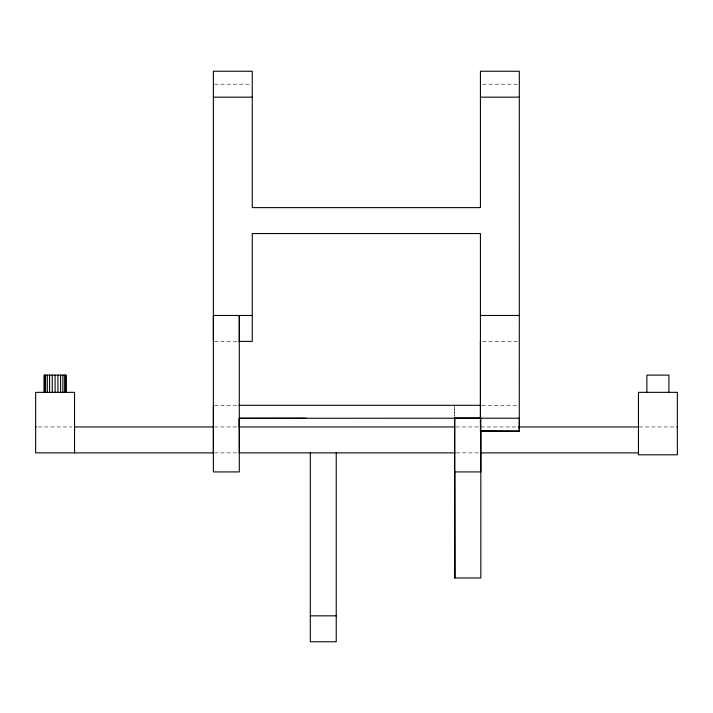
<?xml version="1.0" encoding="UTF-8"?>
<svg xmlns="http://www.w3.org/2000/svg" width="713" height="713" viewBox="0 0 713 713"><rect width="100%" height="100%" fill="white"/><g stroke="black" fill="none" stroke-linecap="round" stroke-linejoin="round"><path stroke-width="0.53" stroke-dasharray="3.56 2.67" d="M454.698 415.946L454.68 406.401L454.671 416.134M214.488 84.205L251.154 84.205M482.648 84.205L518.208 84.205M214.453 341.402L238.222 341.402M482.648 341.402L518.208 341.402M214.453 405.314L238.213 405.314M481.926 405.314L518.208 405.314M38.252 426.953L71.933 426.953M214.453 426.953L238.044 426.953M456.044 426.953L518.333 426.953M639.124 426.953L674.748 426.953M214.453 452.88L238.213 452.88M456.231 452.88L479.733 452.88"/><path stroke-width="1.07" d="M454.671 417.987L454.68 577.967L480.829 577.967L480.829 417.987L454.671 417.987L454.671 577.753M480.428 417.987L480.428 341.402M454.894 577.967L454.671 471.917L480.829 471.917L480.794 431.107L519.287 431.329L519.314 71.238L480.428 71.238L480.428 207.617L252.268 207.617L252.268 71.238L213.374 71.238L213.374 341.402M239.301 452.88L239.301 418.273L519.314 418.21L519.322 431.205L480.428 431.24L519.287 431.329M239.301 426.953L239.301 418.255L305.913 418.174M213.374 97.164L252.268 97.164M480.428 97.164L519.314 97.164M252.268 315.476L213.374 315.476L213.374 471.926L239.301 471.917L239.301 315.476L239.301 341.402M480.428 315.476L519.314 315.476M238.935 341.402L252.268 341.402L252.268 233.543L480.428 233.543L480.428 431.24M238.944 405.314L480.829 405.314M35.65 426.953L36.31 426.953M74.544 426.953L213.57 426.953M239.158 426.953L454.939 426.953M518.333 426.953L638.456 426.953M676.69 426.953L677.35 426.953M213.552 452.88L35.65 452.88L35.65 392.346L74.544 392.346L74.544 452.88M239.131 452.88L455.126 452.88M480.678 452.88L638.456 452.88M310.307 615.836L336.233 615.836M668.928 392.346L668.928 375.109L646.887 375.109L646.887 392.346M336.233 452.88L336.233 641.762L310.307 641.762L310.307 452.88M213.374 405.314L213.374 452.88M66.122 392.346L66.122 375.109L44.072 375.109L44.072 392.346M65.748 375.109L65.748 392.346M64.642 375.109L64.642 392.346M62.896 375.109L62.896 392.346M60.605 375.109L60.605 392.346M57.949 375.109L57.949 392.346M55.097 375.109L55.097 392.346M52.245 375.109L52.245 392.346M49.58 375.109L49.58 392.346M47.299 375.109L47.299 392.346M45.552 375.109L45.552 392.346M44.447 375.109L44.447 392.346M677.35 392.346L638.456 392.346L638.456 454.796L677.35 454.796L677.35 392.346"/></g></svg>
